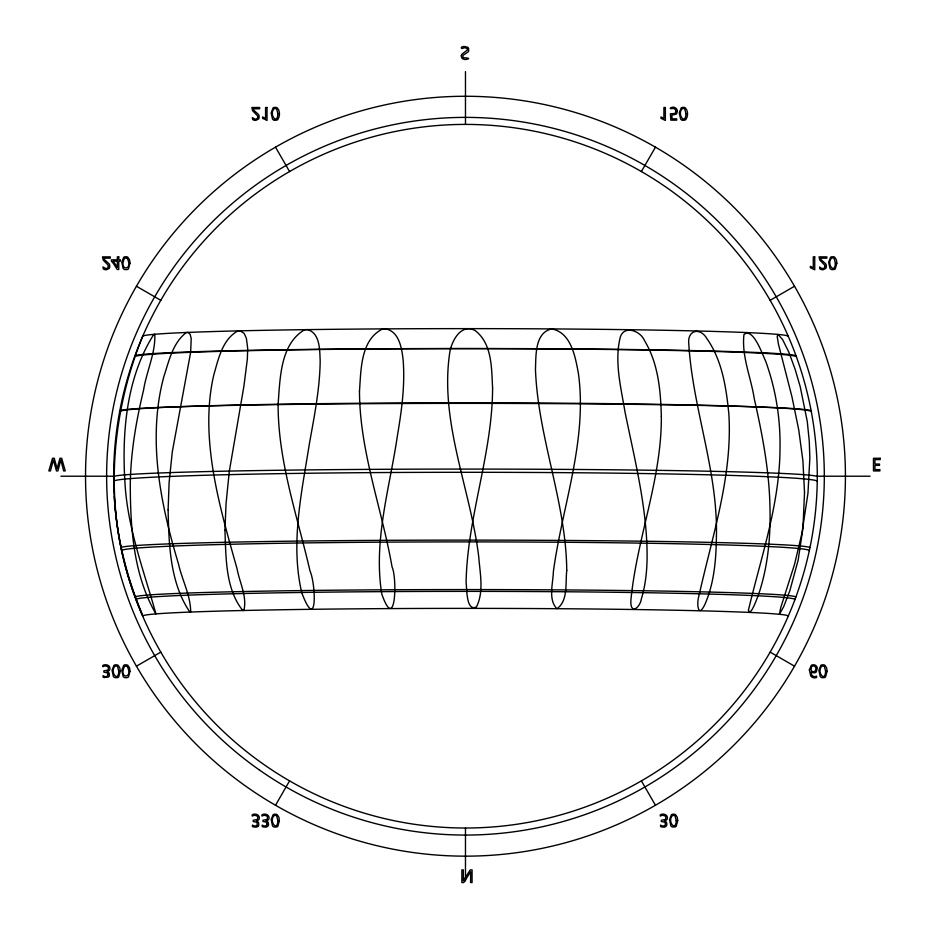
<?xml version="1.0" encoding="UTF-8"?>
<svg xmlns="http://www.w3.org/2000/svg" width="929" height="929" viewBox="0 0 929 929"><rect width="100%" height="100%" fill="white"/><g stroke="black" fill="none" stroke-linecap="round" stroke-linejoin="round"><path stroke-width="1.39" d="M275.507 805.257L289.569 780.883A351.801 351.801 0 0 1 289.569 171.54L275.507 147.165A379.949 379.949 0 0 1 845.425 476.217A379.949 379.949 0 0 1 275.507 805.257A379.949 379.949 0 0 1 275.507 147.165M641.382 171.54L655.456 147.165M153.633 334.661C126.332 377.848 121.815 432.589 124.95 482.615C127.401 527.869 144.041 571.196 155.921 613.906C133.521 575.26 130.374 528.253 130.281 484.439C130.675 452.528 136.157 420.93 143.6 389.971C146.457 371.565 155.689 352.823 154.795 334.324A10.428 2.439 -65.6 0 0 153.645 334.614M257.867 826.369L257.078 826.868A3.879 3.879 0 0 1 256.079 827.147L253.42 826.926A4.796 4.796 0 0 1 252.444 826.485L252.444 825.08L253.35 825.626A3.867 3.867 0 0 0 254.964 825.986A4.366 4.366 0 0 0 255.521 825.951L256.59 825.567A1.626 1.626 0 0 0 257.112 824.964L257.159 822.804A1.812 1.812 0 0 0 256.752 822.235L253.222 821.491L253.222 820.272L257.136 819.483A1.939 1.939 0 0 0 257.588 818.867L257.751 817.253A2.172 2.172 0 0 0 257.008 815.999L255.22 815.36A5.086 5.086 0 0 0 254.093 815.407A4.552 4.552 0 0 0 252.282 816.115C250.702 813.897 256.427 813.374 258.065 815.163A3.449 3.449 0 0 1 259.214 817.102A3.971 3.971 0 0 1 259.284 818.228L259.168 818.809A2.822 2.822 0 0 1 258.448 819.993L256.311 820.957L257.844 821.759A2.775 2.775 0 0 1 258.587 822.792L258.773 824.836A2.752 2.752 0 0 1 257.867 826.369M136.435 666.186L160.81 652.123M770.153 300.311L794.527 286.237M60.896 476.217L113.675 476.217M289.569 780.883A351.801 351.801 0 0 0 817.276 476.217L870.055 476.217M126.518 257.96L125.287 257.96A1.963 1.963 0 0 0 124.498 258.378C118.169 270.989 133.637 271.129 127.285 258.39M682.525 120.259L684.847 120.143A3.066 3.066 0 0 0 685.927 119.458C688.18 116.241 688.238 110.841 685.405 107.95A3.391 3.391 0 0 0 684.185 107.381L682.327 107.381A3.182 3.182 0 0 0 681.166 107.927L679.25 112.839L680.609 119.04A3.426 3.426 0 0 0 682.513 120.271M274.427 120.259L276.761 120.143A3.066 3.066 0 0 0 277.829 119.458C280.093 116.241 280.152 110.841 277.318 107.95A3.391 3.391 0 0 0 276.087 107.381L274.229 107.381A3.182 3.182 0 0 0 273.08 107.927L271.152 112.839L272.511 119.04A3.426 3.426 0 0 0 274.427 120.271M126.518 666.058L125.287 666.058A1.963 1.963 0 0 0 124.498 666.476C118.169 679.087 133.637 679.215 127.285 666.488M136.435 286.237L160.81 300.311M770.153 652.123L794.527 666.186M641.382 780.883L655.456 805.257M114.325 496.562C116.52 534.152 125.183 571.207 138.99 606.196C139.896 608.669 144.994 621.071 141.08 612.106C135.797 599.611 131.152 586.849 127.366 573.82C104.768 495.761 112.27 411.141 142.706 336.263A322.793 7.734 0 0 1 465.475 328.634A322.793 7.734 0 0 1 788.256 336.286M465.475 71.638L465.475 124.416M465.475 828.018L465.475 880.797M289.569 171.54A351.801 351.801 0 0 1 817.276 476.217M126.332 257.972A1.963 1.963 0 0 1 127.122 258.401M126.332 666.058A1.963 1.963 0 0 1 127.122 666.499M134.821 356.086A330.643 7.537 0 0 1 465.441 348.526A330.643 7.537 0 0 1 796.072 355.912M119.748 411.117A345.704 7.641 0 0 1 465.441 403.372A345.704 7.641 0 0 1 811.156 410.827M113.675 476.983A351.801 7.711 0 0 1 465.475 469.087A351.801 7.711 0 0 1 817.276 476.623M121.072 547.982A344.45 7.653 0 0 1 465.51 540.121A344.45 7.653 0 0 1 809.96 547.634M135.169 597.312A330.352 7.56 0 0 1 465.51 589.578A330.352 7.56 0 0 1 795.851 597.103M142.706 616.171A322.793 7.711 0 0 1 465.475 608.379A322.793 7.711 0 0 1 788.245 616.171M136.006 599.553A329.458 8.187 0 0 1 465.441 591.378A329.458 8.187 0 0 1 794.887 599.728M121.618 550.583A343.823 8.791 0 0 1 465.441 541.897A343.823 8.791 0 0 1 809.264 550.897M113.71 481.152A351.766 9.081 0 0 1 465.475 472.292A351.766 9.081 0 0 1 817.241 481.594M119.678 411.454A345.843 8.872 0 0 1 465.522 402.849A345.843 8.872 0 0 1 811.354 411.895M134.589 356.713A330.945 8.268 0 0 1 465.522 348.642A330.945 8.268 0 0 1 796.455 356.968M168.103 509.847C168.904 544.208 169.821 582.634 189.795 611.944A2.16 1.034 63.3 0 0 190.666 611.874C190.654 595.419 181.956 579.742 178.438 563.775C169.403 533.641 161.785 502.961 158.185 471.665C154.644 440.009 155.491 407.552 163.829 376.686C168.846 361.416 172.655 343.173 185.951 332.814A10.44 4.738 -62.8 0 1 188.064 332.454L190.108 334.208L191.2 338.504L190.666 352.242L172.306 451.749L169.124 482.348L168.103 509.847M804.526 492.567L802.946 528.148L798.197 559.955L789.801 590.832L783.658 606.753L779.396 614.313L780.732 607.636L794.527 564.391L801.878 533.536L807.963 493.229L809.844 457.985L809.287 441.449L807.266 421.452L800.217 386.685L795.108 369.231L788.849 352.161L782.508 339.41L777.945 334.417L777.19 336.426L778.397 343.939L792.007 397.02L798.754 429.976L802.911 460.807L804.526 492.567M224.934 530.285C226.026 557.017 225.236 588.452 242.666 610.365A2.16 1.44 58.6 0 0 243.886 610.318C247.3 596.72 239.519 582.297 237.081 568.873C227.512 534.767 217.56 500.615 212.323 465.51C207.899 435.562 206.865 404.672 213.775 375.014C218.269 359.465 222.182 339.956 237.313 331.223A10.44 6.724 -57.4 0 1 240.228 330.875L244.199 333.465L246.394 338.388L247.671 348.189L247.369 358.942L243.886 386.336L229.266 471.572L226.061 503.483L224.934 530.285M278.108 403.964C277.922 461.19 297.315 515.758 309.984 570.905C315.93 583.935 317.602 634.623 301.797 592.853C290.231 543.871 301.577 493.194 309.264 444.48C314.165 416.796 319.855 389.007 320.18 360.789C319.646 350.233 320.238 333.406 307.731 329.679A10.44 8.233 -47.5 0 0 304.201 329.981C280.059 344.647 280.152 378.869 278.108 403.964M359.477 391.248C359.662 451.424 381.889 508.384 392.084 567.085C397.194 577.443 395.917 634.693 381.796 594.026C373.098 540.875 389.808 487.725 397.449 435.446C401.642 410.595 405.137 385.314 403.14 360.069C401.839 348.63 399.389 331.885 385.976 328.924A10.451 9.174 -29.1 0 0 382.086 329.226C360.44 340.339 361.044 370.183 359.477 391.248M492.591 387.927C492.451 453.816 467.287 516.768 466.091 582.541C466.985 588.115 465.998 612.014 476.449 606.939C484.172 591.576 479.945 573.205 478.737 556.808C470.504 489.095 439.742 422.974 449.566 353.844C450.96 342.127 460.563 322.874 475.009 330.48C492.324 343.498 491.499 368.395 492.591 387.927M748.449 610.098C750.435 619.422 760.166 590.043 760.375 588.823C768.701 561.43 770.803 532.526 769.886 504.029C768.887 468.518 762.14 433.495 754.313 398.936C751.085 377.662 741.447 356.295 743.955 334.545C753.291 326.845 762.779 355.552 765.624 361.067C775.645 388.728 780.476 418.259 780.012 447.673C779.919 503.483 761.153 556.541 748.449 610.098M661.332 416.413C661.785 479.097 636.818 538.263 630.919 600.029C629.816 614.986 639.849 608.646 641.451 598.555C648.43 575.446 647.745 550.804 645.725 526.998C642.113 488.178 632.812 450.24 625.031 412.128C621.141 388.229 614.534 363.367 619.806 339.201C622.418 324.163 640.406 330.248 644.656 340.897C658.278 363.378 660.67 390.691 661.332 416.413M716.422 536.741C716.096 559.641 714.215 583.319 704.856 604.512C697.702 619.446 696.576 602.666 698.922 595.919C712.229 535.975 732.749 476.066 728.835 413.823C726.281 387.962 722.228 360.487 706.969 338.725C700.28 326.903 687.03 329.923 688.795 344.148C692.779 408.946 718.024 471.189 716.422 536.741M566.748 570.58C565.343 582.646 568.281 601.214 556.877 608.692C547.924 599.472 553.092 583.366 553.359 571.741C562.219 505.887 587.569 440.822 578.43 373.586C575.388 357.224 571.312 332.512 551.71 328.912C534.686 332.628 536.021 355.819 535.464 369.394C537.949 437.547 566.133 502.183 566.748 570.58M463.339 879.031L463.304 880.773L470.248 869.881L472.071 869.881L472.071 882.55L470.585 882.55L470.655 871.762L463.78 882.55L461.864 882.55L461.864 869.881L463.339 869.881L463.339 879.031M118.773 671.202C118.297 683.21 109.692 671.864 114.755 666.476A1.963 1.963 0 0 1 115.533 666.058L116.764 666.058A1.916 1.916 0 0 1 117.542 666.488L118.773 671.202M277.899 113.733C277.423 125.74 268.818 114.395 273.881 109.007A1.963 1.963 0 0 1 274.659 108.588L275.89 108.588A1.916 1.916 0 0 1 276.656 109.018L277.899 113.733M277.899 820.574C277.423 832.581 268.818 821.236 273.881 815.848A1.963 1.963 0 0 1 274.659 815.43L275.89 815.43A1.916 1.916 0 0 1 276.656 815.859L277.899 820.574M685.997 113.733C685.521 125.74 676.904 114.395 681.967 109.007A1.963 1.963 0 0 1 682.745 108.588L683.988 108.588A1.916 1.916 0 0 1 684.754 109.018L685.997 113.733M676.242 820.574C675.766 832.581 667.161 821.236 672.224 815.848A1.963 1.963 0 0 1 673.002 815.43L674.233 815.43A1.916 1.916 0 0 1 675 815.859L676.242 820.574M825.614 671.202C825.138 683.21 816.533 671.864 821.596 666.476A1.963 1.963 0 0 1 822.374 666.058L823.605 666.058A1.916 1.916 0 0 1 824.371 666.488L825.614 671.202M835.368 263.104C834.892 275.112 826.276 263.766 831.339 258.378A1.963 1.963 0 0 1 832.117 257.96L833.359 257.96A1.916 1.916 0 0 1 834.126 258.39L835.368 263.104M120.259 671.342L118.703 676.927A3.066 3.066 0 0 1 117.635 677.613L115.301 677.729A3.426 3.426 0 0 1 113.396 676.498L112.026 670.297L113.953 665.396A3.182 3.182 0 0 1 115.115 664.839L116.961 664.85A3.391 3.391 0 0 1 118.192 665.419L119.818 667.939L120.259 671.342M130.014 263.255L128.457 268.829A3.066 3.066 0 0 1 127.378 269.515L125.055 269.631A3.426 3.426 0 0 1 123.151 268.411L121.78 262.21L123.708 257.298A3.182 3.182 0 0 1 124.858 256.752L126.716 256.752A3.391 3.391 0 0 1 127.947 257.321L129.561 259.841L130.014 263.255M130.014 671.342L128.457 676.927A3.066 3.066 0 0 1 127.378 677.613L125.055 677.729A3.426 3.426 0 0 1 123.151 676.498L121.78 670.297L123.708 665.396A3.182 3.182 0 0 1 124.858 664.839L126.716 664.85A3.391 3.391 0 0 1 127.947 665.419L129.561 667.939L130.014 671.342M279.385 820.713L277.829 826.299A3.066 3.066 0 0 1 276.761 826.984L274.427 827.1A3.426 3.426 0 0 1 272.522 825.881L271.152 819.668L273.08 814.768A3.182 3.182 0 0 1 274.229 814.21L276.087 814.222A3.391 3.391 0 0 1 277.318 814.791L278.932 817.311L279.385 820.713M677.729 820.713L676.173 826.299A3.066 3.066 0 0 1 675.093 826.984L672.329 826.961A3.414 3.414 0 0 1 670.866 825.869L669.495 819.668L671.423 814.768A3.182 3.182 0 0 1 672.573 814.21L674.431 814.222A3.391 3.391 0 0 1 675.662 814.791L677.276 817.311L677.729 820.713M827.1 671.342L825.544 676.927A3.066 3.066 0 0 1 824.476 677.613L822.142 677.729A3.426 3.426 0 0 1 820.237 676.498L818.867 670.297L820.795 665.396A3.182 3.182 0 0 1 821.944 664.839L823.802 664.85A3.391 3.391 0 0 1 825.033 665.419L826.659 667.939L827.1 671.342M836.855 263.255L835.299 268.829A3.066 3.066 0 0 1 834.219 269.515L831.896 269.631A3.426 3.426 0 0 1 829.98 268.411L828.622 262.21L830.549 257.298A3.182 3.182 0 0 1 831.699 256.752L833.557 256.752A3.391 3.391 0 0 1 834.776 257.321L836.402 259.841L836.855 263.255M809.333 669.879L810.727 675.836A4.564 4.564 0 0 0 814.199 677.856A7.037 7.037 0 0 0 815.662 677.74L816.591 677.473L816.591 676.103A4.506 4.506 0 0 1 814.524 676.614C811.749 677.38 809.972 671.11 811.354 671.992A2.833 2.833 0 0 0 812.399 672.654L814.536 672.805A3.391 3.391 0 0 0 815.569 672.445A3.193 3.193 0 0 0 816.382 671.795L817.288 668.09A4.366 4.366 0 0 0 816.707 666.546L816.231 665.93A3.67 3.67 0 0 0 815.65 665.431A3.832 3.832 0 0 0 814.21 664.816L812.48 664.839A3.368 3.368 0 0 0 811.307 665.361L809.333 669.879M107.973 674.454L107.741 675.592A1.626 1.626 0 0 1 107.218 676.196L106.15 676.579A4.366 4.366 0 0 1 105.592 676.602A3.867 3.867 0 0 1 103.978 676.254L103.073 675.708L103.073 677.113A4.784 4.784 0 0 0 104.048 677.555L108.496 676.997A2.752 2.752 0 0 0 109.401 675.453L109.216 673.42A2.775 2.775 0 0 0 108.472 672.375L106.94 671.586L109.076 670.622A2.822 2.822 0 0 0 109.796 669.437L109.901 668.857A3.971 3.971 0 0 0 109.843 667.73A3.449 3.449 0 0 0 108.681 665.779C107.056 664.003 101.331 664.525 102.91 666.743A4.552 4.552 0 0 1 104.722 666.035A5.086 5.086 0 0 1 105.848 665.988L107.636 666.627A2.172 2.172 0 0 1 108.379 667.87L108.217 669.495A1.928 1.928 0 0 1 107.764 670.111L103.851 670.889L103.851 672.12L107.381 672.863A1.812 1.812 0 0 1 107.776 673.432L107.973 674.454M267.099 823.826L266.867 824.964A1.626 1.626 0 0 1 266.344 825.567L265.276 825.951A4.366 4.366 0 0 1 264.719 825.986A3.867 3.867 0 0 1 263.104 825.626L262.199 825.08L262.199 826.485A4.796 4.796 0 0 0 263.174 826.926L265.833 827.158A3.879 3.879 0 0 0 266.832 826.868L267.622 826.369A2.752 2.752 0 0 0 268.516 824.836L268.342 822.804A2.775 2.775 0 0 0 267.598 821.759L266.054 820.957L268.191 819.993A2.822 2.822 0 0 0 268.911 818.809L269.027 818.228A3.971 3.971 0 0 0 268.957 817.102A3.449 3.449 0 0 0 267.807 815.163C266.182 813.374 260.457 813.897 262.036 816.115A4.552 4.552 0 0 1 263.836 815.407A5.086 5.086 0 0 1 264.962 815.36L266.762 815.999A2.172 2.172 0 0 1 267.506 817.253L267.343 818.867A1.939 1.939 0 0 1 266.878 819.483L262.977 820.272L262.977 821.491L266.495 822.235A1.812 1.812 0 0 1 266.902 822.804L267.099 823.826M665.443 823.826L665.21 824.964A1.626 1.626 0 0 1 664.688 825.567L663.62 825.951A4.366 4.366 0 0 1 663.062 825.986A3.867 3.867 0 0 1 661.448 825.626L660.542 825.08L660.542 826.485A4.796 4.796 0 0 0 661.518 826.926L664.177 827.158A3.879 3.879 0 0 0 665.176 826.868L665.965 826.369A2.752 2.752 0 0 0 666.859 824.836L666.674 822.804A2.775 2.775 0 0 0 665.942 821.759L664.398 820.957L666.534 819.993A2.822 2.822 0 0 0 667.254 818.809L667.37 818.228A3.971 3.971 0 0 0 667.301 817.102A3.449 3.449 0 0 0 666.151 815.163C664.525 813.374 658.8 813.897 660.38 816.115A4.552 4.552 0 0 1 662.18 815.407A5.086 5.086 0 0 1 663.306 815.36L665.106 815.999A2.172 2.172 0 0 1 665.849 817.253L665.687 818.867A1.939 1.939 0 0 1 665.222 819.483L661.32 820.272L661.32 821.491L664.839 822.235A1.812 1.812 0 0 1 665.245 822.804L665.443 823.826M810.924 668.775L810.912 669.101A2.578 2.578 0 0 0 811.098 670.088A2.532 2.532 0 0 0 812.654 671.539L813.154 671.644A2.973 2.973 0 0 0 813.967 671.609L814.222 671.539A2.183 2.183 0 0 0 814.884 671.214A2.055 2.055 0 0 0 815.232 670.889L815.836 669.426A4.552 4.552 0 0 0 815.871 668.485L815.836 668.195A3.135 3.135 0 0 0 815.616 667.394L815.209 666.755A2.23 2.23 0 0 0 813.967 666.023A2.601 2.601 0 0 0 813.165 665.988L812.422 666.221A2.45 2.45 0 0 0 811.795 666.685L811.203 667.603A3.658 3.658 0 0 0 810.959 668.474L810.924 668.775M108.321 266.205L108.275 266.751A2.206 2.206 0 0 1 107.927 267.622A1.939 1.939 0 0 1 107.114 268.295L106.463 268.481A3.159 3.159 0 0 1 105.569 268.481L102.956 266.971L103.27 268.806A4.262 4.262 0 0 0 104.327 269.433L105.163 269.665A6.038 6.038 0 0 0 106.545 269.724L109.192 268.376A3.205 3.205 0 0 0 109.727 267.111L109.703 265.288A4.192 4.192 0 0 0 109.099 263.824L104.303 259.458A2.044 2.044 0 0 1 104.048 258.866L103.978 258.169L110.284 258.169L110.284 256.868L102.469 256.868L103.224 260.097L108.205 265.229A3.821 3.821 0 0 1 108.31 265.949L108.321 266.205M257.693 116.833L257.647 117.379A2.206 2.206 0 0 1 257.298 118.25A1.939 1.939 0 0 1 256.485 118.924L255.835 119.109A3.159 3.159 0 0 1 254.941 119.109L252.328 117.6L252.642 119.435A4.262 4.262 0 0 0 253.698 120.062L254.534 120.294A6.038 6.038 0 0 0 255.916 120.352L258.564 119.005A3.205 3.205 0 0 0 259.098 117.739L259.075 115.916A4.192 4.192 0 0 0 258.471 114.453L253.675 110.086A2.044 2.044 0 0 1 253.42 109.494L253.35 108.786L259.655 108.786L259.655 107.497L251.84 107.497L252.595 110.725L257.577 115.858A3.821 3.821 0 0 1 257.681 116.578L257.693 116.833M824.906 266.205L824.859 266.751A2.195 2.195 0 0 1 824.511 267.622A1.939 1.939 0 0 1 823.698 268.295L823.059 268.481A3.159 3.159 0 0 1 822.153 268.481L820.586 267.854A5.284 5.284 0 0 1 819.552 266.971L819.866 268.806A4.262 4.262 0 0 0 820.911 269.433L821.747 269.665A6.038 6.038 0 0 0 823.14 269.724L825.776 268.376A3.205 3.205 0 0 0 826.311 267.111L826.287 265.288A4.192 4.192 0 0 0 825.695 263.824L820.888 259.458A2.044 2.044 0 0 1 820.644 258.866L820.562 258.169L826.868 258.169L826.868 256.868L819.053 256.868L819.819 260.097L824.789 265.229A3.821 3.821 0 0 1 824.906 265.949L824.906 266.205M677.276 111.364L676.835 113.292A3.124 3.124 0 0 1 676.149 114.151L671.841 115.138L672.097 118.854L676.695 118.854L676.695 120.155L670.843 120.155L670.401 113.802L674.5 113.524A2.206 2.206 0 0 0 675.58 112.374L675.743 110.69A2.717 2.717 0 0 0 675.476 109.901A2.404 2.404 0 0 0 674.791 109.111L674.559 108.96A3.101 3.101 0 0 0 673.467 108.565L673.142 108.519A4.436 4.436 0 0 0 671.47 108.716C667.545 108.995 673.479 105.651 675.406 107.915A3.693 3.693 0 0 1 676.788 109.32A3.821 3.821 0 0 1 677.195 110.481L677.276 111.364M461.295 55.81L461.667 57.668A3.263 3.263 0 0 0 462.665 58.713L464.07 59.34A6.457 6.457 0 0 0 465.684 59.537C471.978 58.399 466.73 57.819 463.699 57.761A1.928 1.928 0 0 1 463.072 57.168L462.886 55.833A1.579 1.579 0 0 1 463.118 55.275L468.158 51.885A3.577 3.577 0 0 0 468.669 51.118L468.576 48.273A3.019 3.019 0 0 0 467.589 47.216L464.105 46.462A10.022 10.022 0 0 0 462.793 46.636C459.925 47.251 461.469 49.643 463.803 47.867A5.202 5.202 0 0 1 464.999 47.797L466.869 48.424A1.603 1.603 0 0 1 467.299 49.098L467.345 49.307A2.311 2.311 0 0 1 467.368 50.003L462.189 53.987A3.17 3.17 0 0 0 461.527 54.927L461.295 55.81M57.203 468.146L57.122 468.82L54.254 458.276L52.523 458.276L48.819 470.933L50.456 470.933L53.383 459.948L56.472 470.933L57.9 470.933L60.815 459.971L63.66 470.933L65.262 470.933L61.686 458.276L59.944 458.276L57.203 468.146M267.018 107.497L265.566 107.497L265.566 118.436L262.64 116.938L262.64 118.401L264.184 118.993A12.588 12.588 0 0 1 265.682 119.841L267.018 120.445L267.018 107.497M665.361 107.497L663.91 107.497L663.91 118.436L660.983 116.938L660.983 118.401L662.528 118.993A12.588 12.588 0 0 1 664.026 119.841L665.361 120.445L665.361 107.497M118.761 256.868L117.333 256.868L117.333 259.841L111.375 259.841L111.375 261.095A49.899 49.899 0 0 1 113.884 264.173L117.217 269.526L118.761 269.526L118.761 261.165L120.387 261.165L120.387 259.841L118.761 259.841L118.761 256.868M814.733 256.868L813.281 256.868L813.281 267.807L810.355 266.309L810.355 267.773L811.9 268.365A12.588 12.588 0 0 1 813.398 269.213L814.733 269.816L814.733 256.868M117.333 261.165L113.013 261.165L114.952 263.65A41.515 41.515 0 0 1 116.682 266.275L117.333 267.366L117.333 261.165M880.181 458.276L873.469 458.276L873.469 470.933L879.902 470.933L879.902 469.598L874.955 469.598L874.955 465.383L879.531 465.383L879.531 464.047L874.955 464.047L874.955 459.611L880.181 459.611L880.181 458.276M258.854 769.607A358.838 358.838 0 0 0 822.862 508.453A358.838 358.838 0 0 0 314.71 150.591A358.838 358.838 0 0 0 258.854 769.607"/></g></svg>
